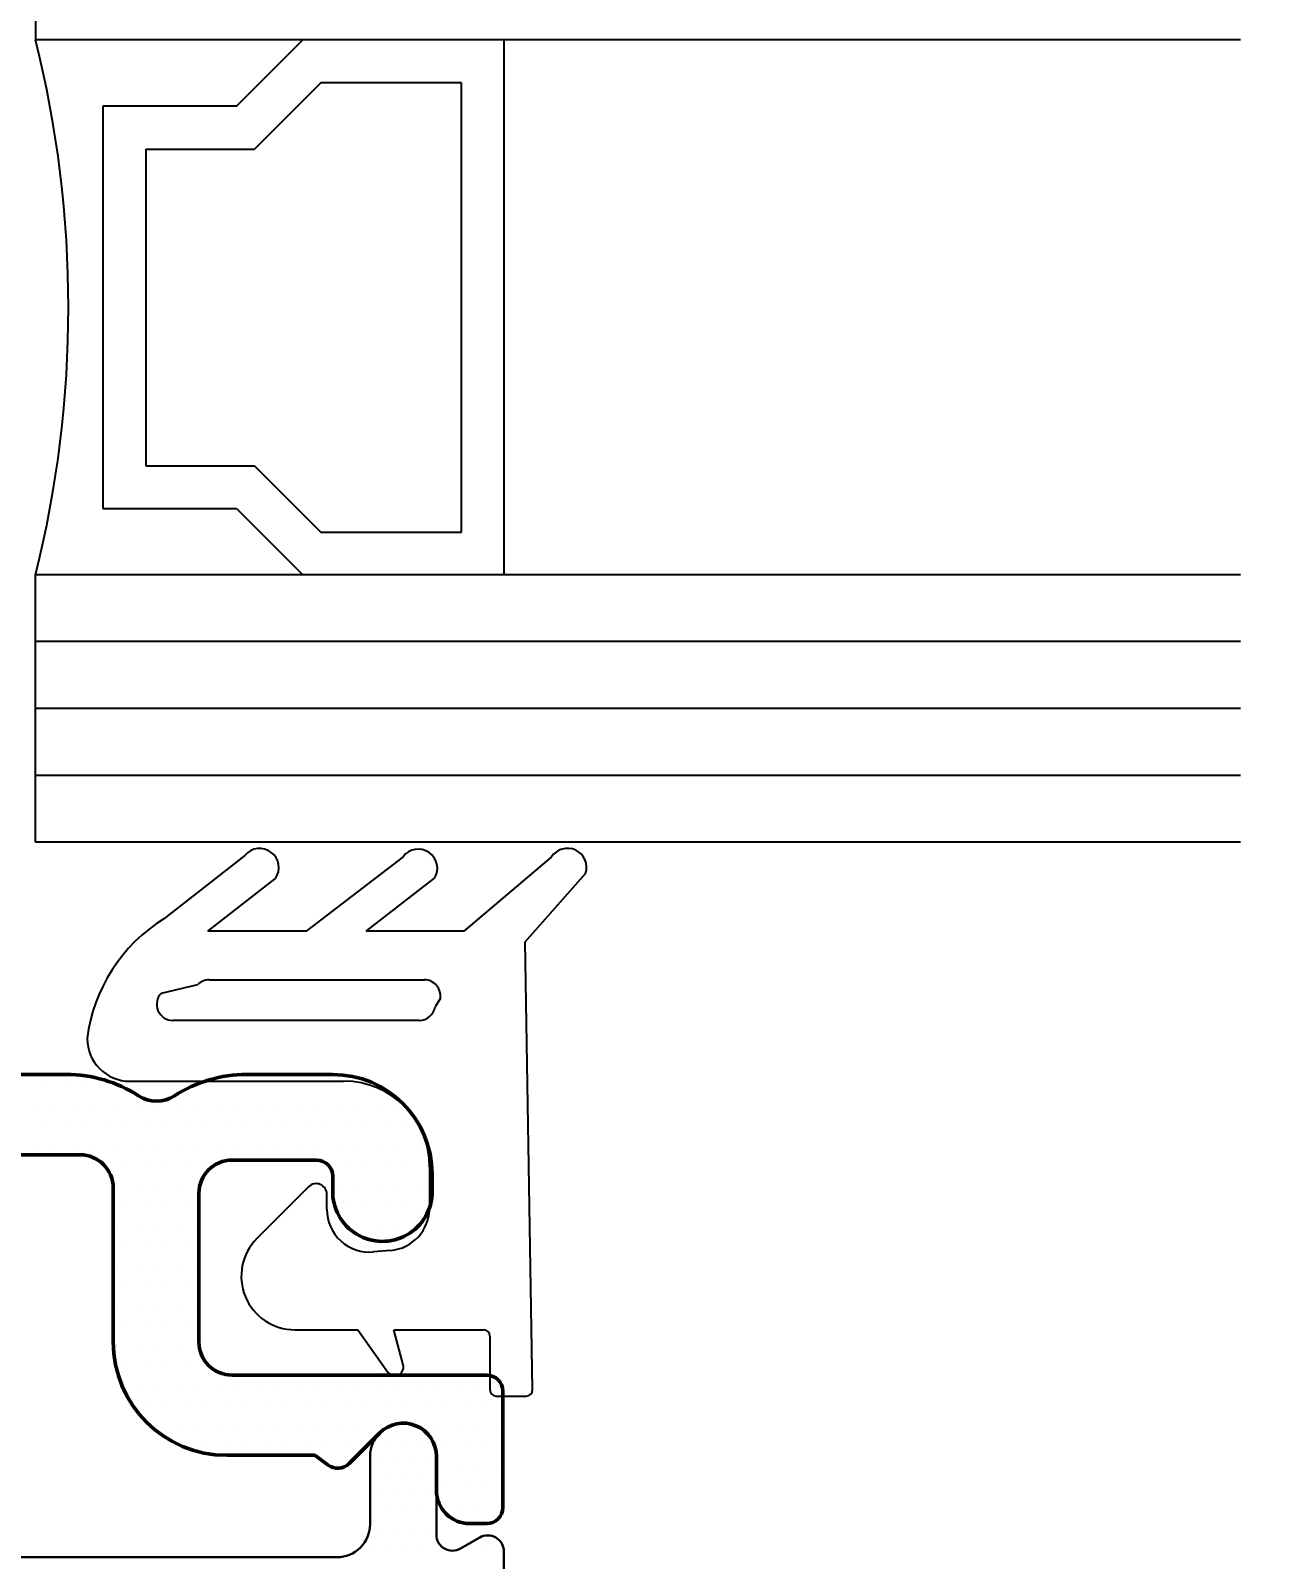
# Model space of a CAD drawing. Header units: inches. Extents: x 3.8 to 36.3, y 0.9 to 43.6.
# Drawn here: x 27.9 to 29.067, y 15.271 to 16.7 of the extents above; entities that cross this region are included whole.
import ezdxf

# ---------------------------------------------------------------- set-up
doc = ezdxf.new("R2010")
doc.units = ezdxf.units.IN
doc.header["$MEASUREMENT"] = 0
for name, color, linetype in [('R-ANNO-DIMS', 3, 'Continuous'), ('R-SWTS-DET1', 1, 'Continuous'), ('R-SWTS-PAT1', 5, 'Continuous')]:
    doc.layers.add(name, color=color, linetype=linetype)
doc.styles.add('SWTSTEXT', font='romans.shx')
doc.dimstyles.new('SWTSARCH', dxfattribs={"dimtxt": 0.25, "dimasz": 0.25, "dimexe": 0.179688, "dimexo": 0.0625, "dimgap": 0.125, "dimtad": 1, "dimtih": 1, "dimtoh": 1, "dimdec": 4, "dimzin": 4, "dimdsep": 46, "dimlunit": 4, "dimtxsty": 'SWTSTEXT', "dimcen": 0.1875, "dimdle": 0.179688, "dimclrd": 256, "dimclre": 256, "dimclrt": 256, "dimadec": 0, "dimazin": 1, "dimtfac": 1, "dimtdec": 4, "dimtofl": 0, "dimtmove": 0, "dimatfit": 3, "dimfxl": 0, "dimfrac": 2, "dimtolj": 1, "dimtzin": 4, "dimlwd": -1, "dimlwe": -1, "dimarcsym": 0})

# ---------------------------------------------------------------- blocks, each defined once
blk = doc.blocks.new('*D15')
at = {"layer": 'Defpoints', "color": 0}
for p in [(28.327, 19.6931), (30.0328, 19.6931), (28.327, 15.1931)]:
    blk.add_point(p, dxfattribs=at)
at = {"layer": 'R-ANNO-DIMS'}
for p, q in [((28.3895, 19.6931), (30.2125, 19.6931)), ((30.0328, 19.4431), (30.0328, 17.7586)), ((30.0328, 15.4431), (30.0328, 17.1276)), ((28.3895, 15.1931), (30.2125, 15.1931))]:
    blk.add_line(p, q, dxfattribs=at)
for points in [[(29.9912, 19.4431), (30.0745, 19.4431), (30.0328, 19.6931)], [(29.9912, 15.4431), (30.0745, 15.4431), (30.0328, 15.1931)]]:
    blk.add_solid(points, dxfattribs=at)
at = {"layer": 'R-ANNO-DIMS', "insert": (30.0328, 17.4431), "char_height": 0.25, "attachment_point": 5, "style": 'SWTSTEXT'}
blk.add_mtext('\\A1;4 1/2"', dxfattribs=at)

msp = doc.modelspace()

# ---------------------------------------------------------------- linework, layer by layer
at = {"layer": 'R-SWTS-DET1'}
for p, q in [((27.90434, 16.94145), (27.90434, 16.69145)), ((29.03055, 16.69145), (27.90434, 16.69145)), ((28.09234, 16.62945), (28.15434, 16.69145)), ((28.34234, 16.19145), (28.34234, 16.69145)), ((28.17091, 16.65145), (28.10891, 16.58945)), ((28.30234, 16.65145), (28.17091, 16.65145)), ((28.30234, 16.23145), (28.30234, 16.65145)), ((27.96734, 16.62945), (27.96734, 16.25345)), ((28.09234, 16.62945), (27.96734, 16.62945)), ((28.00734, 16.58945), (28.00734, 16.29345)), ((28.00734, 16.58945), (28.10891, 16.58945)), ((28.00734, 16.29345), (28.10891, 16.29345)), ((28.10891, 16.29345), (28.17091, 16.23145)), ((27.96734, 16.25345), (28.09234, 16.25345)), ((28.09234, 16.25345), (28.15434, 16.19145)), ((28.17091, 16.23145), (28.30234, 16.23145)), ((27.90434, 15.94145), (27.90434, 16.19145)), ((29.03055, 16.19145), (27.90434, 16.19145)), ((29.03055, 16.12895), (27.90434, 16.12895)), ((29.03055, 16.06645), (27.90434, 16.06645)), ((29.03055, 16.00395), (27.90434, 16.00395)), ((29.03055, 15.94145), (27.90434, 15.94145)), ((28.10003, 15.92919), (28.02442, 15.86994)), ((28.24781, 15.92792), (28.15728, 15.85824)), ((28.38632, 15.92752), (28.30462, 15.85824)), ((28.21351, 15.85824), (28.27736, 15.90771)), ((28.36205, 15.84818), (28.41839, 15.9121)), ((28.06546, 15.85824), (28.12851, 15.90747)), ((28.15728, 15.85824), (28.06546, 15.85824)), ((28.30462, 15.85824), (28.21351, 15.85824)), ((28.36897, 15.42972), (28.36205, 15.84818)), ((28.36205, 15.84818), (28.36205, 15.84818)), ((27.99265, 15.71802), (28.19265, 15.71802)), ((28.27265, 15.63802), (28.27265, 15.59967)), ((28.15958, 15.61934), (28.11132, 15.57107)), ((28.17665, 15.59827), (28.17665, 15.61227)), ((28.23614, 15.55982), (28.22014, 15.55842)), ((28.14668, 15.48572), (28.20553, 15.48572)), ((28.20553, 15.48572), (28.23367, 15.44608)), ((28.24792, 15.45279), (28.23909, 15.48572)), ((28.23909, 15.48572), (28.32297, 15.48572)), ((28.32897, 15.47972), (28.32897, 15.42972)), ((28.33497, 15.42372), (28.36297, 15.42372))]:
    msp.add_line(p, q, dxfattribs=at)
at = {"layer": 'R-SWTS-DET1', "lineweight": 25}
for p, q in [((28.02205, 15.80048), (28.05597, 15.8084)), ((28.06657, 15.8128), (28.26785, 15.8128)), ((28.28269, 15.79563), (28.27774, 15.7877)), ((28.26289, 15.77487), (28.03265, 15.77487))]:
    msp.add_line(p, q, dxfattribs=at)
at = {"layer": 'R-SWTS-DET1', "lineweight": 50}
for p, q in [((27.93322, 15.7243), (27.52902, 15.7243)), ((28.18202, 15.7243), (28.10172, 15.7243)), ((27.51359, 15.6493), (27.94602, 15.6493)), ((28.08802, 15.6443), (28.16712, 15.6443)), ((28.18212, 15.6293), (28.18212, 15.6159)), ((28.27502, 15.6148), (28.27502, 15.6313)), ((27.97702, 15.6183), (27.97702, 15.4743)), ((28.05702, 15.4743), (28.05702, 15.6133)), ((28.32602, 15.4433), (28.08802, 15.4433)), ((28.34102, 15.31941), (28.34102, 15.4283)), ((28.19739, 15.36057), (28.2261, 15.38929)), ((28.08302, 15.3683), (28.16553, 15.3683)), ((28.16553, 15.3683), (28.17782, 15.35915)), ((28.27902, 15.36737), (28.27902, 15.33541)), ((28.31002, 15.30441), (28.32602, 15.30441))]:
    msp.add_line(p, q, dxfattribs=at)
at = {"layer": 'R-SWTS-DET1', "lineweight": 30}
for p, q in [((28.21702, 15.36745), (28.21702, 15.304)), ((28.27902, 15.29406), (28.27902, 15.36745)), ((28.31952, 15.29146), (28.30152, 15.28107)), ((28.18602, 15.273), (27.77505, 15.273)), ((28.34202, 15.20807), (28.34202, 15.27847))]:
    msp.add_line(p, q, dxfattribs=at)
at = {"layer": 'R-SWTS-DET1'}
for centre, radius, start, end in [((26.90605, 16.44145), 1.02912, 345.94067, 14.05933), ((28.11381, 15.91773), 0.01792, 325.08802, 140.26285), ((28.26205, 15.91704), 0.01792, 328.65669, 142.60228), ((28.40143, 15.91787), 0.01792, 341.20882, 147.457), ((28.10589, 15.73872), 0.15445, 121.83545, 172.82307), ((27.99265, 15.75802), 0.04, 180, 270), ((28.19265, 15.63802), 0.08, 0, 90), ((28.16665, 15.61227), 0.01, 0, 135), ((28.21665, 15.59827), 0.04, 180, 275), ((28.23265, 15.59967), 0.04, 275, 0), ((28.14668, 15.53572), 0.05, 135, 270), ((28.32297, 15.47972), 0.006, 0, 90), ((28.24019, 15.45072), 0.008, 215.37388, 15), ((28.33497, 15.42972), 0.006, 180, 270), ((28.36297, 15.42972), 0.006, 270, 0)]:
    msp.add_arc(centre, radius, start, end, dxfattribs=at)
at = {"layer": 'R-SWTS-DET1', "lineweight": 25}
for centre, start, end in [((28.06657, 15.7978), 90, 135), ((28.26785, 15.7978), 351.68357, 90), ((28.03265, 15.78987), 135, 270), ((28.26289, 15.78987), 270, 351.68357)]:
    msp.add_arc(centre, 0.015, start, end, dxfattribs=at)
at = {"layer": 'R-SWTS-DET1', "lineweight": 50}
for centre, radius, start, end in [((27.9331, 15.59948), 0.12482, 57.20026, 89.94715), ((28.10183, 15.59948), 0.12482, 90.05285, 122.79974), ((28.18198, 15.63127), 0.09304, 0.02295, 89.97705), ((28.01747, 15.73058), 0.03108, 237.38741, 302.61259), ((27.94602, 15.6183), 0.031, 0, 90), ((28.08809, 15.61323), 0.03107, 90.12822, 179.87178), ((28.16712, 15.6293), 0.015, 0, 90), ((28.22856, 15.61476), 0.04646, 178.58638, 0.05685), ((28.08303, 15.47431), 0.10601, 180.00609, 269.99391), ((28.08802, 15.4743), 0.031, 180, 270), ((28.32602, 15.4283), 0.015, 0, 90), ((28.24802, 15.36737), 0.031, 0, 135), ((28.18678, 15.37118), 0.015, 233.32367, 315), ((28.31009, 15.33548), 0.03107, 180.12822, 269.87178), ((28.32602, 15.31941), 0.015, 270, 0)]:
    msp.add_arc(centre, radius, start, end, dxfattribs=at)
at = {"layer": 'R-SWTS-DET1', "lineweight": 30}
for centre, radius, start, end in [((28.24802, 15.36745), 0.031, 0, 180), ((28.18602, 15.304), 0.031, 269.99965, 360), ((28.29402, 15.29406), 0.015, 180, 300), ((28.32702, 15.27847), 0.015, 0, 120)]:
    msp.add_arc(centre, radius, start, end, dxfattribs=at)
at = {"layer": 'R-SWTS-PAT1'}
for p, q in [((27.91398, 15.71525), (27.91398, 15.71525)), ((27.93273, 15.71525), (27.93273, 15.71525)), ((27.95148, 15.71525), (27.95148, 15.71525)), ((27.97023, 15.71525), (27.97023, 15.71525)), ((28.06398, 15.71525), (28.06398, 15.71525)), ((28.08273, 15.71525), (28.08273, 15.71525)), ((28.10148, 15.71525), (28.10148, 15.71525)), ((28.12023, 15.71525), (28.12023, 15.71525)), ((28.13898, 15.71525), (28.13898, 15.71525)), ((28.15773, 15.71525), (28.15773, 15.71525)), ((28.17648, 15.71525), (28.17648, 15.71525)), ((28.19523, 15.71525), (28.19523, 15.71525)), ((28.21398, 15.71525), (28.21398, 15.71525)), ((27.9046, 15.6965), (27.9046, 15.6965)), ((27.92335, 15.6965), (27.92335, 15.6965)), ((27.9421, 15.6965), (27.9421, 15.6965)), ((27.96085, 15.6965), (27.96085, 15.6965)), ((27.9796, 15.6965), (27.9796, 15.6965)), ((27.99835, 15.6965), (27.99835, 15.6965)), ((28.0171, 15.6965), (28.0171, 15.6965)), ((28.03585, 15.6965), (28.03585, 15.6965)), ((28.0546, 15.6965), (28.0546, 15.6965)), ((28.07335, 15.6965), (28.07335, 15.6965)), ((28.0921, 15.6965), (28.0921, 15.6965)), ((28.11085, 15.6965), (28.11085, 15.6965)), ((28.1296, 15.6965), (28.1296, 15.6965)), ((28.14835, 15.6965), (28.14835, 15.6965)), ((28.1671, 15.6965), (28.1671, 15.6965)), ((28.18585, 15.6965), (28.18585, 15.6965)), ((28.2046, 15.6965), (28.2046, 15.6965)), ((28.22335, 15.6965), (28.22335, 15.6965)), ((28.2421, 15.6965), (28.2421, 15.6965)), ((27.91398, 15.67775), (27.91398, 15.67775)), ((27.93273, 15.67775), (27.93273, 15.67775)), ((27.95148, 15.67775), (27.95148, 15.67775)), ((27.97023, 15.67775), (27.97023, 15.67775)), ((27.98898, 15.67775), (27.98898, 15.67775)), ((28.00773, 15.67775), (28.00773, 15.67775)), ((28.02648, 15.67775), (28.02648, 15.67775)), ((28.04523, 15.67775), (28.04523, 15.67775)), ((28.06398, 15.67775), (28.06398, 15.67775)), ((28.08273, 15.67775), (28.08273, 15.67775)), ((28.10148, 15.67775), (28.10148, 15.67775)), ((28.12023, 15.67775), (28.12023, 15.67775)), ((28.13898, 15.67775), (28.13898, 15.67775)), ((28.15773, 15.67775), (28.15773, 15.67775)), ((28.17648, 15.67775), (28.17648, 15.67775)), ((28.19523, 15.67775), (28.19523, 15.67775)), ((28.21398, 15.67775), (28.21398, 15.67775)), ((28.23273, 15.67775), (28.23273, 15.67775)), ((28.25148, 15.67775), (28.25148, 15.67775)), ((27.9046, 15.659), (27.9046, 15.659)), ((27.92335, 15.659), (27.92335, 15.659)), ((27.9421, 15.659), (27.9421, 15.659)), ((27.96085, 15.659), (27.96085, 15.659)), ((27.9796, 15.659), (27.9796, 15.659)), ((27.99835, 15.659), (27.99835, 15.659)), ((28.0171, 15.659), (28.0171, 15.659)), ((28.03585, 15.659), (28.03585, 15.659)), ((28.0546, 15.659), (28.0546, 15.659)), ((28.07335, 15.659), (28.07335, 15.659)), ((28.0921, 15.659), (28.0921, 15.659)), ((28.11085, 15.659), (28.11085, 15.659)), ((28.1296, 15.659), (28.1296, 15.659)), ((28.14835, 15.659), (28.14835, 15.659)), ((28.1671, 15.659), (28.1671, 15.659)), ((28.18585, 15.659), (28.18585, 15.659)), ((28.2046, 15.659), (28.2046, 15.659)), ((28.22335, 15.659), (28.22335, 15.659)), ((28.2421, 15.659), (28.2421, 15.659)), ((28.26085, 15.659), (28.26085, 15.659)), ((27.97023, 15.64025), (27.97023, 15.64025)), ((27.98898, 15.64025), (27.98898, 15.64025)), ((28.00773, 15.64025), (28.00773, 15.64025)), ((28.02648, 15.64025), (28.02648, 15.64025)), ((28.04523, 15.64025), (28.04523, 15.64025)), ((28.06398, 15.64025), (28.06398, 15.64025)), ((28.19523, 15.64025), (28.19523, 15.64025)), ((28.21398, 15.64025), (28.21398, 15.64025)), ((28.23273, 15.64025), (28.23273, 15.64025)), ((28.25148, 15.64025), (28.25148, 15.64025)), ((28.27023, 15.64025), (28.27023, 15.64025)), ((27.9796, 15.6215), (27.9796, 15.6215)), ((27.99835, 15.6215), (27.99835, 15.6215)), ((28.0171, 15.6215), (28.0171, 15.6215)), ((28.03585, 15.6215), (28.03585, 15.6215)), ((28.0546, 15.6215), (28.0546, 15.6215)), ((28.18585, 15.6215), (28.18585, 15.6215)), ((28.2046, 15.6215), (28.2046, 15.6215)), ((28.22335, 15.6215), (28.22335, 15.6215)), ((28.2421, 15.6215), (28.2421, 15.6215)), ((28.26085, 15.6215), (28.26085, 15.6215)), ((27.98898, 15.60275), (27.98898, 15.60275)), ((28.00773, 15.60275), (28.00773, 15.60275)), ((28.02648, 15.60275), (28.02648, 15.60275)), ((28.04523, 15.60275), (28.04523, 15.60275)), ((28.19523, 15.60275), (28.19523, 15.60275)), ((28.21398, 15.60275), (28.21398, 15.60275)), ((28.23273, 15.60275), (28.23273, 15.60275)), ((28.25148, 15.60275), (28.25148, 15.60275)), ((28.27023, 15.60275), (28.27023, 15.60275)), ((27.9796, 15.584), (27.9796, 15.584)), ((27.99835, 15.584), (27.99835, 15.584)), ((28.0171, 15.584), (28.0171, 15.584)), ((28.03585, 15.584), (28.03585, 15.584)), ((28.0546, 15.584), (28.0546, 15.584)), ((28.2046, 15.584), (28.2046, 15.584)), ((28.22335, 15.584), (28.22335, 15.584)), ((28.2421, 15.584), (28.2421, 15.584)), ((28.26085, 15.584), (28.26085, 15.584)), ((27.98898, 15.56525), (27.98898, 15.56525)), ((28.00773, 15.56525), (28.00773, 15.56525)), ((28.02648, 15.56525), (28.02648, 15.56525)), ((28.04523, 15.56525), (28.04523, 15.56525)), ((27.9796, 15.5465), (27.9796, 15.5465)), ((27.99835, 15.5465), (27.99835, 15.5465)), ((28.0171, 15.5465), (28.0171, 15.5465)), ((28.03585, 15.5465), (28.03585, 15.5465)), ((28.0546, 15.5465), (28.0546, 15.5465)), ((27.98898, 15.52775), (27.98898, 15.52775)), ((28.00773, 15.52775), (28.00773, 15.52775)), ((28.02648, 15.52775), (28.02648, 15.52775)), ((28.04523, 15.52775), (28.04523, 15.52775)), ((27.9796, 15.509), (27.9796, 15.509)), ((27.99835, 15.509), (27.99835, 15.509)), ((28.0171, 15.509), (28.0171, 15.509)), ((28.03585, 15.509), (28.03585, 15.509)), ((28.0546, 15.509), (28.0546, 15.509)), ((27.98898, 15.49025), (27.98898, 15.49025)), ((28.00773, 15.49025), (28.00773, 15.49025)), ((28.02648, 15.49025), (28.02648, 15.49025)), ((28.04523, 15.49025), (28.04523, 15.49025)), ((27.9796, 15.4715), (27.9796, 15.4715)), ((27.99835, 15.4715), (27.99835, 15.4715)), ((28.0171, 15.4715), (28.0171, 15.4715)), ((28.03585, 15.4715), (28.03585, 15.4715)), ((28.0546, 15.4715), (28.0546, 15.4715)), ((27.98898, 15.45275), (27.98898, 15.45275)), ((28.00773, 15.45275), (28.00773, 15.45275)), ((28.02648, 15.45275), (28.02648, 15.45275)), ((28.04523, 15.45275), (28.04523, 15.45275)), ((28.06398, 15.45275), (28.06398, 15.45275)), ((27.99835, 15.434), (27.99835, 15.434)), ((28.0171, 15.434), (28.0171, 15.434)), ((28.03585, 15.434), (28.03585, 15.434)), ((28.0546, 15.434), (28.0546, 15.434)), ((28.07335, 15.434), (28.07335, 15.434)), ((28.0921, 15.434), (28.0921, 15.434)), ((28.11085, 15.434), (28.11085, 15.434)), ((28.1296, 15.434), (28.1296, 15.434)), ((28.14835, 15.434), (28.14835, 15.434)), ((28.1671, 15.434), (28.1671, 15.434)), ((28.18585, 15.434), (28.18585, 15.434)), ((28.2046, 15.434), (28.2046, 15.434)), ((28.22335, 15.434), (28.22335, 15.434)), ((28.2421, 15.434), (28.2421, 15.434)), ((28.26085, 15.434), (28.26085, 15.434)), ((28.2796, 15.434), (28.2796, 15.434)), ((28.29835, 15.434), (28.29835, 15.434)), ((28.3171, 15.434), (28.3171, 15.434)), ((28.33585, 15.434), (28.33585, 15.434)), ((28.00773, 15.41525), (28.00773, 15.41525)), ((28.02648, 15.41525), (28.02648, 15.41525)), ((28.04523, 15.41525), (28.04523, 15.41525)), ((28.06398, 15.41525), (28.06398, 15.41525)), ((28.08273, 15.41525), (28.08273, 15.41525)), ((28.10148, 15.41525), (28.10148, 15.41525)), ((28.12023, 15.41525), (28.12023, 15.41525)), ((28.13898, 15.41525), (28.13898, 15.41525)), ((28.15773, 15.41525), (28.15773, 15.41525)), ((28.17648, 15.41525), (28.17648, 15.41525)), ((28.19523, 15.41525), (28.19523, 15.41525)), ((28.21398, 15.41525), (28.21398, 15.41525)), ((28.23273, 15.41525), (28.23273, 15.41525)), ((28.25148, 15.41525), (28.25148, 15.41525)), ((28.27023, 15.41525), (28.27023, 15.41525)), ((28.28898, 15.41525), (28.28898, 15.41525)), ((28.30773, 15.41525), (28.30773, 15.41525)), ((28.32648, 15.41525), (28.32648, 15.41525)), ((28.0171, 15.3965), (28.0171, 15.3965)), ((28.03585, 15.3965), (28.03585, 15.3965)), ((28.0546, 15.3965), (28.0546, 15.3965)), ((28.07335, 15.3965), (28.07335, 15.3965)), ((28.0921, 15.3965), (28.0921, 15.3965)), ((28.11085, 15.3965), (28.11085, 15.3965)), ((28.1296, 15.3965), (28.1296, 15.3965)), ((28.14835, 15.3965), (28.14835, 15.3965)), ((28.1671, 15.3965), (28.1671, 15.3965)), ((28.18585, 15.3965), (28.18585, 15.3965)), ((28.2046, 15.3965), (28.2046, 15.3965)), ((28.22335, 15.3965), (28.22335, 15.3965)), ((28.24085, 15.39395), (28.24085, 15.39395)), ((28.25648, 15.39395), (28.25648, 15.39395)), ((28.26085, 15.3965), (28.26085, 15.3965)), ((28.2796, 15.3965), (28.2796, 15.3965)), ((28.29835, 15.3965), (28.29835, 15.3965)), ((28.3171, 15.3965), (28.3171, 15.3965)), ((28.33585, 15.3965), (28.33585, 15.3965)), ((28.04523, 15.37775), (28.04523, 15.37775)), ((28.06398, 15.37775), (28.06398, 15.37775)), ((28.08273, 15.37775), (28.08273, 15.37775)), ((28.10148, 15.37775), (28.10148, 15.37775)), ((28.12023, 15.37775), (28.12023, 15.37775)), ((28.13898, 15.37775), (28.13898, 15.37775)), ((28.15773, 15.37775), (28.15773, 15.37775)), ((28.17648, 15.37775), (28.17648, 15.37775)), ((28.19523, 15.37775), (28.19523, 15.37775)), ((28.21398, 15.37775), (28.21398, 15.37775)), ((28.23304, 15.37832), (28.23304, 15.37832)), ((28.24867, 15.37832), (28.24867, 15.37832)), ((28.26429, 15.37832), (28.26429, 15.37832)), ((28.28898, 15.37775), (28.28898, 15.37775)), ((28.30773, 15.37775), (28.30773, 15.37775)), ((28.32648, 15.37775), (28.32648, 15.37775)), ((28.18585, 15.359), (28.18585, 15.359)), ((28.22523, 15.3627), (28.22523, 15.3627)), ((28.24085, 15.3627), (28.24085, 15.3627)), ((28.25648, 15.3627), (28.25648, 15.3627)), ((28.2721, 15.3627), (28.2721, 15.3627)), ((28.2796, 15.359), (28.2796, 15.359)), ((28.29835, 15.359), (28.29835, 15.359)), ((28.3171, 15.359), (28.3171, 15.359)), ((28.33585, 15.359), (28.33585, 15.359)), ((28.21742, 15.34707), (28.21742, 15.34707)), ((28.23304, 15.34707), (28.23304, 15.34707)), ((28.24867, 15.34707), (28.24867, 15.34707)), ((28.26429, 15.34707), (28.26429, 15.34707)), ((28.28898, 15.34025), (28.28898, 15.34025)), ((28.30773, 15.34025), (28.30773, 15.34025)), ((28.32648, 15.34025), (28.32648, 15.34025)), ((28.22523, 15.33145), (28.22523, 15.33145)), ((28.24085, 15.33145), (28.24085, 15.33145)), ((28.25648, 15.33145), (28.25648, 15.33145)), ((28.2721, 15.33145), (28.2721, 15.33145)), ((28.21742, 15.31582), (28.21742, 15.31582)), ((28.23304, 15.31582), (28.23304, 15.31582)), ((28.24867, 15.31582), (28.24867, 15.31582)), ((28.26429, 15.31582), (28.26429, 15.31582)), ((28.29835, 15.3215), (28.29835, 15.3215)), ((28.3171, 15.3215), (28.3171, 15.3215)), ((28.33585, 15.3215), (28.33585, 15.3215)), ((28.22523, 15.3002), (28.22523, 15.3002)), ((28.24085, 15.3002), (28.24085, 15.3002)), ((28.25648, 15.3002), (28.25648, 15.3002)), ((28.2721, 15.3002), (28.2721, 15.3002)), ((28.21742, 15.28457), (28.21742, 15.28457)), ((28.23304, 15.28457), (28.23304, 15.28457)), ((28.24867, 15.28457), (28.24867, 15.28457)), ((28.26429, 15.28457), (28.26429, 15.28457)), ((28.27992, 15.28457), (28.27992, 15.28457)), ((28.31117, 15.28457), (28.31117, 15.28457)), ((28.32679, 15.28457), (28.32679, 15.28457))]:
    msp.add_line(p, q, dxfattribs=at)

# ---------------------------------------------------------------- dimensions: what is measured, and where the dimension line sits
at = {"layer": 'R-ANNO-DIMS'}
dim = msp.add_linear_dim(base=(30.03282, 19.69307), p1=(28.32702, 15.19307), p2=(28.32702, 19.69307), angle=90, dimstyle='SWTSARCH', dxfattribs=at)
dim.commit()
dim.dimension.update_dxf_attribs({"geometry": '*D15', "text_midpoint": (30.03282, 17.44307)})

doc.saveas('drawing.dxf')
